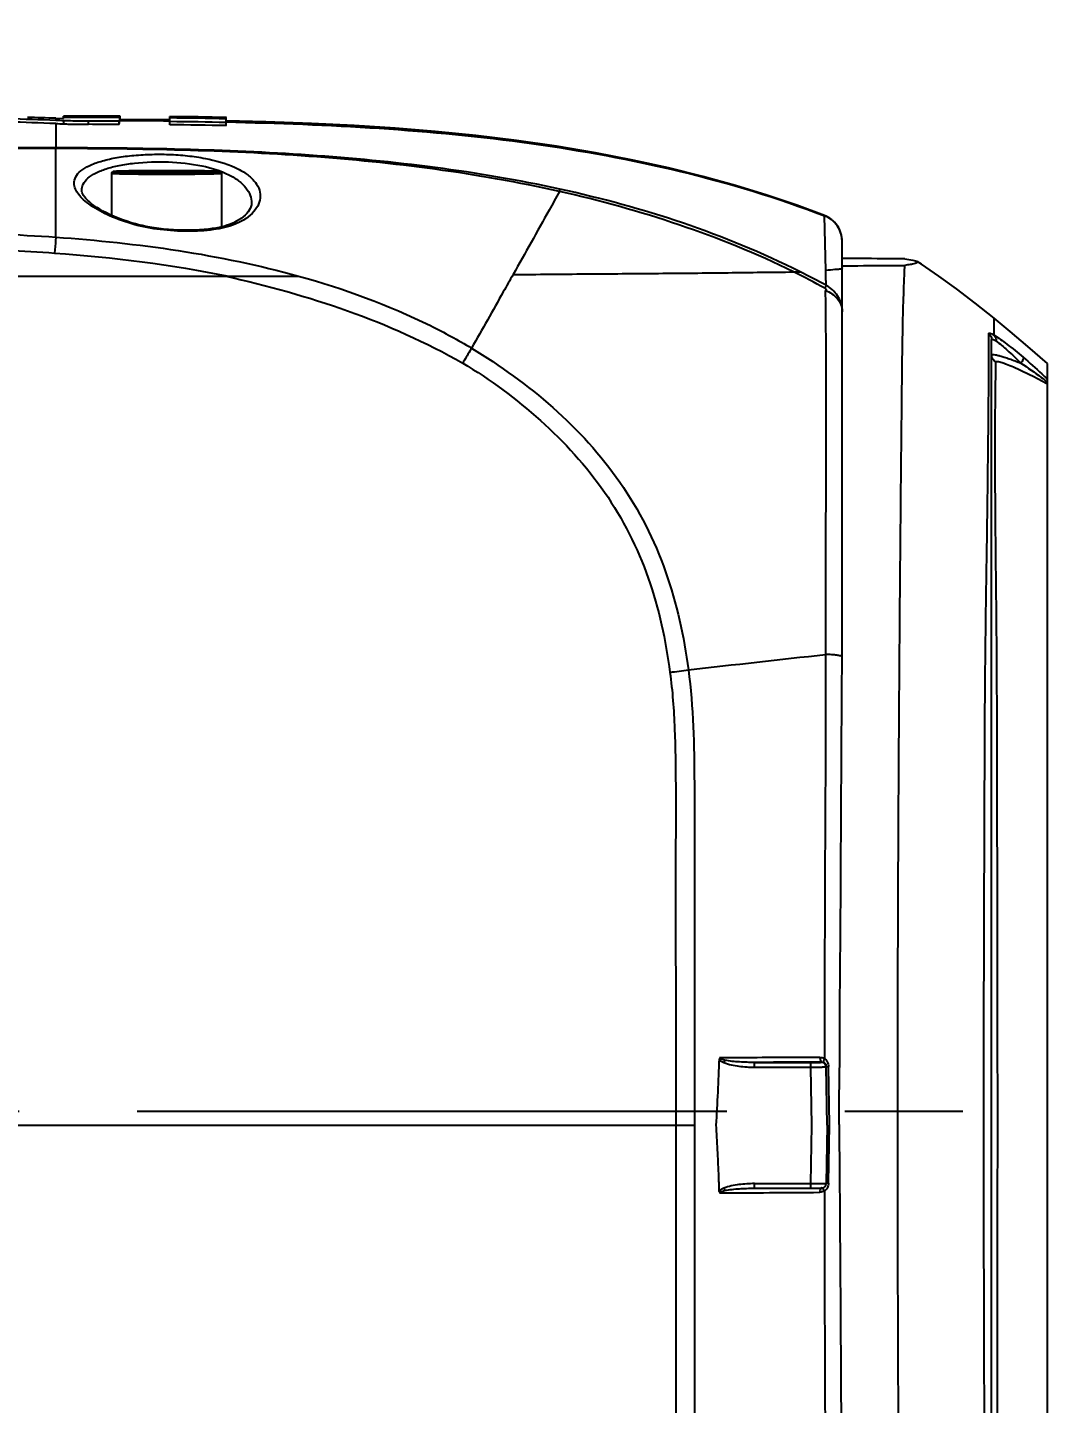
# Model space of a CAD drawing. Header units: millimetres. Extents: x 5828 to 6704, y 123 to 421.
# Drawn here: x 6388.312 to 6391.554, y 188.353 to 192.729 of the extents above; entities that cross this region are included whole.
import ezdxf
from ezdxf import colors
from ezdxf.entities.mleader import LeaderData, LeaderLine
from ezdxf.math import Vec2, Vec3

# ---------------------------------------------------------------- set-up
doc = ezdxf.new("R2010")
doc.units = ezdxf.units.MM
doc.linetypes.add('CENTER', pattern=[0.6, 0.375, -0.075, 0.075, -0.075])
for name, color, linetype in [('中心线', 7, 'Continuous'), ('外形图', 7, 'Continuous'), ('多重引线', 7, 'Continuous'), ('尺寸标注', 7, 'Continuous')]:
    doc.layers.add(name, color=color, linetype=linetype)
doc.styles.get("Standard").update_dxf_attribs({"font": 'msyh.ttc'})
doc.styles.add('微软雅黑', font='msyh.ttc', dxfattribs={"height": 1.5})
doc.dimstyles.new('尺寸标注_1_20比例', dxfattribs={"dimtxt": 1.5, "dimasz": 1.25, "dimexe": 0.5, "dimexo": 0.4, "dimgap": 0.5, "dimtad": 1, "dimdec": 1, "dimlfac": 20, "dimdsep": 46, "dimtxsty": '微软雅黑', "dimcen": 0.09, "dimadec": 0, "dimazin": 0, "dimtp": 0.01, "dimtm": 0.01, "dimtfac": 1, "dimtdec": 1, "dimtofl": 0, "dimtmove": 0, "dimatfit": 3, "dimfxl": 1, "dimtolj": 1, "dimarcsym": 0})

# ---------------------------------------------------------------- blocks, each defined once
blk = doc.blocks.new('*D1156')
at = {"layer": 'Defpoints', "color": 0}
for p in [(6399.0545, 188.5336), (6374.8045, 187.5086), (6374.8045, 176.0125)]:
    blk.add_point(p, dxfattribs=at)
at = {"layer": '尺寸标注', "color": 0, "lineweight": -2}
for p, q in [((6399.0545, 188.1336), (6399.0545, 175.5125)), ((6374.8045, 187.1086), (6374.8045, 175.5125)), ((6397.8045, 176.0125), (6376.0545, 176.0125))]:
    blk.add_line(p, q, dxfattribs=at)
at = {"layer": '尺寸标注', "color": 0}
for points in [[(6376.0545, 176.2209), (6376.0545, 175.8042), (6374.8045, 176.0125)], [(6397.8045, 175.8042), (6397.8045, 176.2209), (6399.0545, 176.0125)]]:
    blk.add_solid(points, dxfattribs=at)
at = {"layer": '尺寸标注', "color": 0, "insert": (6386.9295, 177.2882), "char_height": 1.5, "attachment_point": 5, "style": '微软雅黑'}
blk.add_mtext('\\A1;485', dxfattribs=at)

msp = doc.modelspace()

# ---------------------------------------------------------------- linework, layer by layer
at = {"layer": '中心线', "linetype": 'CENTER', "ltscale": 5}
msp.add_line((6373.6606, 189.2836), (6422.2283, 189.2836), dxfattribs=at)
at = {"layer": '外形图', "linetype": 'ByBlock'}
for p, q in [((6388.402, 192.4409), (6388.402, 192.4338)), ((6388.402, 192.4409), (6388.4263, 192.4402)), ((6388.402, 192.4238), (6388.402, 192.3465)), ((6388.4263, 192.4402), (6388.4263, 192.4474)), ((6388.4276, 192.4228), (6388.4276, 192.4328)), ((6388.5057, 192.4215), (6388.5057, 192.4315)), ((6388.6033, 192.4212), (6388.6033, 192.4312)), ((6388.6058, 192.4371), (6388.6058, 192.4471)), ((6388.7638, 192.4359), (6388.6058, 192.437)), ((6388.7638, 192.4201), (6388.7638, 192.446)), ((6388.9438, 192.4173), (6388.9438, 192.4432)), ((6388.402, 192.3444), (6388.402, 192.3465)), ((6388.402, 192.0627), (6388.402, 192.3444)), ((6388.5795, 192.1318), (6388.5795, 192.2661)), ((6388.68, 192.2718), (6388.7545, 192.2726)), ((6388.68, 192.2703), (6388.68, 192.2718)), ((6388.7545, 192.2696), (6388.68, 192.2703)), ((6388.7545, 192.2726), (6388.7545, 192.2696)), ((6388.7545, 192.2726), (6388.829, 192.2718)), ((6388.829, 192.2703), (6388.7545, 192.2696)), ((6388.829, 192.2718), (6388.829, 192.2703)), ((6388.9295, 192.0955), (6388.9295, 192.2661)), ((6390.8453, 192.1305), (6390.8454, 192.1318)), ((6390.8497, 191.9562), (6390.8453, 192.1305)), ((6390.902, 190.9383), (6390.902, 192.0493)), ((6390.902, 191.8271), (6390.902, 191.8252)), ((6391.3845, 191.7512), (6391.3851, 191.8048)), ((6391.377, 186.8027), (6391.377, 191.7367)), ((6391.5545, 191.606), (6391.5545, 191.6606)), ((6391.5545, 187.2464), (6391.5545, 191.6104)), ((6390.5288, 189.4453), (6390.5256, 189.4378)), ((6390.623, 189.4231), (6390.623, 189.4381)), ((6390.6235, 189.4381), (6390.8013, 189.4381)), ((6390.8013, 189.4381), (6390.8013, 189.4231)), ((6390.8363, 189.4387), (6390.8363, 189.4393)), ((6390.623, 189.4231), (6390.8013, 189.4231)), ((6390.8013, 189.4231), (6390.8045, 189.2378)), ((6390.8513, 189.4248), (6390.8587, 189.425)), ((6390.8545, 189.2387), (6390.8513, 189.4248)), ((6390.8513, 189.424), (6390.8513, 189.4248)), ((6390.8615, 189.2398), (6390.8587, 189.4249)), ((6390.8045, 189.2378), (6390.8013, 189.0526)), ((6390.8545, 189.2387), (6390.8513, 189.0535)), ((6390.8587, 189.0546), (6390.8615, 189.2398)), ((6390.623, 189.0382), (6390.623, 189.0526)), ((6390.623, 189.0526), (6390.8013, 189.0526)), ((6390.8013, 189.0526), (6390.8013, 189.0382)), ((6390.6211, 189.0382), (6390.8013, 189.0382)), ((6390.8013, 189.0382), (6390.8062, 189.0382)), ((6390.8062, 189.0382), (6390.8157, 189.0382)), ((6390.8157, 189.0382), (6390.8228, 189.0383)), ((6390.8228, 189.0383), (6390.8269, 189.0384)), ((6390.8269, 189.0384), (6390.83, 189.0384)), ((6390.83, 189.0384), (6390.8318, 189.0385)), ((6390.8318, 189.0385), (6390.8332, 189.0385)), ((6390.8332, 189.0385), (6390.8344, 189.0386))]:
    msp.add_line(p, q, dxfattribs=at)
for points in [[(6390.8454, 192.1318), (6390.7578, 192.1641), (6390.6623, 192.1964), (6390.5625, 192.2271), (6390.4583, 192.256), (6390.3496, 192.283), (6390.2361, 192.308), (6390.1177, 192.331), (6389.994, 192.3518), (6389.8662, 192.3702), (6389.7367, 192.3858), (6389.6079, 192.3988), (6389.4802, 192.4092), (6389.3502, 192.4177), (6389.2144, 192.4246), (6389.0698, 192.4299), (6388.9438, 192.433)], [(6388.655, 192.1047), (6388.6414, 192.1087), (6388.6271, 192.1133), (6388.6132, 192.1181), (6388.5997, 192.1232), (6388.5867, 192.1286), (6388.5743, 192.1341), (6388.5625, 192.1398), (6388.5514, 192.1456), (6388.5411, 192.1514), (6388.5316, 192.1573), (6388.5229, 192.1632), (6388.5152, 192.169), (6388.5083, 192.1747), (6388.5024, 192.1802), (6388.4974, 192.1854), (6388.4933, 192.1904), (6388.49, 192.1951), (6388.4875, 192.1996), (6388.4857, 192.2037), (6388.4847, 192.2075), (6388.4843, 192.2108)], [(6389.024, 192.1706), (6389.0235, 192.1651), (6389.0221, 192.1594), (6389.0199, 192.1538), (6389.0169, 192.1483), (6389.0131, 192.1428), (6389.0087, 192.1374), (6389.0035, 192.1322), (6388.9976, 192.1271), (6388.9911, 192.1222), (6388.9839, 192.1175), (6388.9761, 192.113), (6388.9676, 192.1087), (6388.9593, 192.105)], [(6388.9593, 192.105), (6388.9536, 192.1027), (6388.9466, 192.1003), (6388.9387, 192.0979), (6388.93, 192.0956), (6388.9205, 192.0935), (6388.9102, 192.0916), (6388.899, 192.0898), (6388.887, 192.0882), (6388.8737, 192.0869), (6388.859, 192.0857), (6388.8432, 192.085), (6388.8266, 192.0846), (6388.8097, 192.0846), (6388.7928, 192.085), (6388.7761, 192.0858), (6388.7597, 192.0869), (6388.7439, 192.0884), (6388.7287, 192.0902), (6388.7143, 192.0922), (6388.7006, 192.0945), (6388.6878, 192.0969), (6388.6758, 192.0995), (6388.6645, 192.1022), (6388.655, 192.1047)], [(6390.902, 192.0493), (6390.9017, 192.056), (6390.901, 192.0627), (6390.8997, 192.0693), (6390.8979, 192.0758), (6390.8957, 192.0821), (6390.893, 192.0883), (6390.8898, 192.0942), (6390.8861, 192.0998), (6390.8821, 192.1052), (6390.8776, 192.1102), (6390.8728, 192.1149), (6390.8677, 192.1192), (6390.8622, 192.1231), (6390.8565, 192.1266), (6390.8505, 192.1296), (6390.8454, 192.1318)], [(6391.3851, 191.8048), (6391.3247, 191.8528), (6391.2656, 191.8978), (6391.2086, 191.939), (6391.1537, 191.9763), (6391.1404, 191.985)], [(6391.5545, 191.6606), (6391.492, 191.7151), (6391.4357, 191.763), (6391.3851, 191.8048)], [(6390.8344, 189.0386), (6390.8349, 189.0386), (6390.8354, 189.0386), (6390.8358, 189.0386), (6390.8362, 189.0387), (6390.8366, 189.0387), (6390.837, 189.0387), (6390.8374, 189.0388), (6390.8378, 189.0388), (6390.8382, 189.0389), (6390.8387, 189.0389), (6390.8392, 189.039), (6390.8399, 189.0392), (6390.8406, 189.0394), (6390.8414, 189.0397), (6390.8422, 189.04), (6390.8431, 189.0404), (6390.844, 189.0409), (6390.8449, 189.0415), (6390.8458, 189.0422), (6390.8467, 189.043), (6390.8476, 189.0439), (6390.8484, 189.0449), (6390.8491, 189.046), (6390.8498, 189.0472), (6390.8503, 189.0485), (6390.8508, 189.0499), (6390.8511, 189.0514), (6390.8512, 189.053), (6390.8513, 189.0535)]]:
    msp.add_lwpolyline(points, dxfattribs=at)
for centre, radius, start, end in [((6387.715, 175.0445), 17.4029, 87.73753, 88.73956), ((6387.7151, 175.0415), 17.3959, 87.73713, 88.73956), ((6387.9321, 175.4029), 17.0445, 88.42034, 88.72383), ((6388.4263, 145.2733), 47.1741, 89.7819, 89.99992), ((6388.4272, 146.6064), 45.8368, 89.77825, 90.00105), ((6388.4488, 153.1805), 39.2511, 89.77438, 89.91695), ((6388.4475, 153.5913), 38.8302, 89.77008, 89.9142), ((6388.506, 167.3022), 25.1308, 89.41218, 89.7753), ((6388.5908, 175.3221), 17.1248, 88.81866, 89.42097), ((6388.5865, 175.0459), 17.3967, 88.82291, 89.41581), ((6388.5908, 175.3042), 17.1268, 88.81875, 89.42099), ((6388.5886, 175.3113), 17.1097, 88.81016, 89.41301), ((6390.8138, 192.0481), 0.0882, 0.0023, 69.0499), ((6389.6245, 189.689), 2.5264, 61.0745, 63.6095), ((6389.5574, 189.5333), 2.7053, 61.4419, 63.4169), ((6374.9677, 191.6357), 15.8853, 0.98756, 1.15636), ((6353.1996, 190.9248), 37.7024, 359.70168, 0.02043), ((6370.6476, 370.3052), 180.7024, 276.279544, 276.418785), ((6389.7064, 195.5832), 4.947, 277.5241, 278.2089), ((6382.8008, 189.7081), 7.7149, 356.50486, 358.0787), ((6390.8363, 189.4237), 0.015, 1.0045, 90.0042), ((6390.8362, 189.4245), 0.015, 1.059, 14.1251), ((6390.3688, 175.5402), 13.6973, 89.73478, 89.98448), ((6389.8029, 329.4016), 140.3803, 270.289184, 270.419615), ((6391.2236, 189.338), 0.7597, 203.2658, 203.8667)]:
    msp.add_arc(centre, radius, start, end, dxfattribs=at)
for points in [[(6388.4276, 192.4328), (6388.4191, 192.4332), (6388.4105, 192.4335), (6388.402, 192.4338)], [(6388.402, 192.4238), (6388.4105, 192.4235), (6388.4191, 192.4232), (6388.4276, 192.4228)], [(6388.3979, 192.0121), (6388.5836, 191.9987), (6388.7691, 191.9758), (6388.9515, 191.9384)], [(6391.3678, 191.7559), (6391.3733, 191.7515), (6391.377, 191.7438), (6391.377, 191.7367)], [(6390.8311, 189.4542), (6390.8359, 189.4542), (6390.8409, 189.453), (6390.8452, 189.4507)], [(6390.8363, 189.4393), (6390.8387, 189.4394), (6390.8412, 189.4388), (6390.8434, 189.4376)], [(6390.3726, 189.2374), (6389.5242, 189.2375), (6388.6758, 189.2377), (6387.8274, 189.2379)], [(6390.8362, 189.0394), (6390.8355, 189.0394), (6390.8349, 189.039), (6390.8345, 189.0386)], [(6390.8452, 189.0287), (6390.8409, 189.0264), (6390.8359, 189.0251), (6390.831, 189.025)]]:
    msp.add_open_spline(points, degree=3, dxfattribs=at)
for points, knots in [([(6388.5057, 192.4315), (6388.4982, 192.4315), (6388.4722, 192.4317), (6388.4462, 192.432), (6388.4276, 192.4328)], [0, 0, 0, 0, 0.284925, 1, 1, 1, 1]), ([(6388.4276, 192.4228), (6388.4329, 192.4226), (6388.4589, 192.4218), (6388.4849, 192.4215), (6388.5057, 192.4215)], [0, 0, 0, 0, 0.202441, 1, 1, 1, 1]), ([(6388.6046, 192.4428), (6388.6045, 192.4421), (6388.6039, 192.4382), (6388.6036, 192.4344), (6388.6033, 192.4312)], [0, 0, 0, 0, 0.191634, 1, 1, 1, 1]), ([(6388.6033, 192.4212), (6388.6034, 192.4224), (6388.6038, 192.4263), (6388.6042, 192.4301), (6388.6046, 192.4328)], [0, 0, 0, 0, 0.308758, 1, 1, 1, 1]), ([(6388.6058, 192.4471), (6388.6054, 192.4469), (6388.6051, 192.4451), (6388.6047, 192.4438), (6388.6046, 192.4428)], [0, 0, 0, 0, 0.304945, 1, 1, 1, 1]), ([(6388.6046, 192.4328), (6388.6047, 192.4338), (6388.6051, 192.4351), (6388.6054, 192.4368), (6388.6058, 192.4371)], [0, 0, 0, 0, 0.68846, 1, 1, 1, 1]), ([(6388.9438, 192.4289), (6389.2679, 192.4221), (6389.7535, 192.3965), (6390.3885, 192.2809), (6390.6961, 192.1876), (6390.8453, 192.1305)], [0, 0, 0, 0, 0.502907, 0.752075, 1, 1, 1, 1]), ([(6388.402, 192.3444), (6388.0612, 192.3449), (6387.3795, 192.3447), (6386.0162, 192.3457), (6384.3124, 192.3477), (6382.2682, 192.3516), (6380.9056, 192.3553), (6380.2244, 192.3573)], [0, 0, 0, 0, 0.125037, 0.250071, 0.500112, 0.750098, 1, 1, 1, 1]), ([(6388.402, 192.3465), (6387.721, 192.3467), (6386.3591, 192.3471), (6383.6361, 192.3509), (6381.594, 192.3561), (6380.2327, 192.3604)], [0, 0, 0, 0, 0.250074, 0.500117, 1, 1, 1, 1]), ([(6390.0044, 192.2153), (6389.7424, 192.2727), (6389.2072, 192.3376), (6388.6704, 192.3464), (6388.402, 192.3465)], [0, 0, 0, 0, 0.499811, 1, 1, 1, 1]), ([(6390.0033, 192.2079), (6389.7417, 192.2667), (6389.2069, 192.3339), (6388.6703, 192.3439), (6388.402, 192.3444)], [0, 0, 0, 0, 0.499824, 1, 1, 1, 1]), ([(6388.4601, 192.2337), (6388.4599, 192.2408), (6388.464, 192.2564), (6388.4819, 192.2758), (6388.5096, 192.2919), (6388.5467, 192.3053), (6388.5921, 192.3157), (6388.6444, 192.3228), (6388.7014, 192.3265), (6388.7607, 192.3264), (6388.8197, 192.3223), (6388.8909, 192.3119), (6388.9547, 192.2945), (6389.0054, 192.2667), (6389.0315, 192.2444), (6389.0479, 192.2196), (6389.0516, 192.2013), (6389.0516, 192.1928)], [0, 0, 0, 0, 0.031305, 0.067684, 0.113999, 0.171934, 0.241067, 0.319658, 0.404932, 0.493497, 0.581685, 0.665975, 0.811758, 0.870626, 0.92018, 0.962203, 1, 1, 1, 1]), ([(6388.4843, 192.2108), (6388.4842, 192.2177), (6388.4878, 192.2329), (6388.5041, 192.2521), (6388.5295, 192.2682), (6388.5634, 192.2814), (6388.605, 192.2918), (6388.671, 192.3016), (6388.7593, 192.3043), (6388.8611, 192.2934), (6388.9371, 192.2708), (6388.983, 192.2433), (6389.0065, 192.2212), (6389.021, 192.1967), (6389.0241, 192.179), (6389.024, 192.1707)], [0, 0, 0, 0, 0.033172, 0.070766, 0.117472, 0.175172, 0.243662, 0.321323, 0.492892, 0.663262, 0.807755, 0.866569, 0.916722, 0.960151, 1, 1, 1, 1]), ([(6388.6502, 192.1029), (6388.6236, 192.1104), (6388.5758, 192.1272), (6388.5225, 192.1552), (6388.4906, 192.1802), (6388.4701, 192.2016), (6388.4603, 192.2214), (6388.4601, 192.2337)], [0, 0, 0, 0, 0.34393, 0.629085, 0.746153, 0.845804, 1, 1, 1, 1]), ([(6388.5795, 192.2661), (6388.5795, 192.2721), (6388.5976, 192.272), (6388.6132, 192.2729), (6388.6452, 192.2734), (6388.6919, 192.2739), (6388.7326, 192.274), (6388.7545, 192.274)], [0, 0, 0, 0, 0.10226, 0.190991, 0.311196, 0.626641, 1, 1, 1, 1]), ([(6388.5795, 192.2661), (6388.5795, 192.2658), (6388.5812, 192.2658), (6388.5832, 192.2653), (6388.5877, 192.2652), (6388.5933, 192.2649), (6388.6007, 192.2646), (6388.6133, 192.2642), (6388.6323, 192.2639), (6388.6585, 192.2635), (6388.6884, 192.2632), (6388.7208, 192.2631), (6388.7431, 192.263), (6388.7545, 192.263)], [0, 0, 0, 0, 0.005107, 0.019597, 0.043486, 0.076566, 0.118528, 0.168971, 0.293288, 0.44475, 0.617541, 0.805025, 1, 1, 1, 1]), ([(6388.7545, 192.274), (6388.7328, 192.274), (6388.6897, 192.2738), (6388.6446, 192.2736), (6388.556, 192.2711), (6388.6446, 192.2685), (6388.6897, 192.2684), (6388.7328, 192.2681), (6388.7545, 192.2681)], [0, 0, 0, 0, 0.191288, 0.353465, 0.5, 0.646535, 0.808712, 1, 1, 1, 1]), ([(6388.7545, 192.274), (6388.7764, 192.274), (6388.8171, 192.2739), (6388.8637, 192.2734), (6388.8958, 192.2729), (6388.9114, 192.272), (6388.9295, 192.2721), (6388.9295, 192.2661)], [0, 0, 0, 0, 0.373375, 0.688828, 0.809031, 0.897758, 1, 1, 1, 1]), ([(6388.7545, 192.2681), (6388.7762, 192.2681), (6388.8193, 192.2684), (6388.8644, 192.2685), (6388.953, 192.2711), (6388.8644, 192.2736), (6388.8193, 192.2738), (6388.7762, 192.274), (6388.7545, 192.274)], [0, 0, 0, 0, 0.191288, 0.353465, 0.5, 0.646535, 0.808712, 1, 1, 1, 1]), ([(6388.7545, 192.263), (6388.7659, 192.263), (6388.7882, 192.2631), (6388.8206, 192.2632), (6388.8505, 192.2635), (6388.8766, 192.2639), (6388.8957, 192.2642), (6388.9083, 192.2646), (6388.9157, 192.2649), (6388.9213, 192.2652), (6388.9258, 192.2653), (6388.9278, 192.2658), (6388.9295, 192.2658), (6388.9295, 192.2661)], [0, 0, 0, 0, 0.194975, 0.382459, 0.55525, 0.706712, 0.831029, 0.881472, 0.923434, 0.956514, 0.980403, 0.994893, 1, 1, 1, 1]), ([(6389.0516, 192.1928), (6389.0515, 192.1844), (6389.0476, 192.1664), (6389.0314, 192.142), (6389.0056, 192.1201), (6388.9841, 192.1089), (6388.9721, 192.1038)], [0, 0, 0, 0, 0.201266, 0.425428, 0.68855, 1, 1, 1, 1]), ([(6390.0033, 192.2079), (6389.9921, 192.1881), (6389.943, 192.1), (6389.8941, 192.0118), (6389.8555, 191.9438)], [0, 0, 0, 0, 0.225122, 1, 1, 1, 1]), ([(6390.0033, 192.2079), (6390.0034, 192.2087), (6390.0039, 192.2112), (6390.0043, 192.2136), (6390.0044, 192.2153)], [0, 0, 0, 0, 0.345018, 1, 1, 1, 1]), ([(6390.7473, 191.9522), (6390.6296, 192.0105), (6390.3851, 192.109), (6390.1314, 192.179), (6390.0033, 192.2079)], [0, 0, 0, 0, 0.49991, 1, 1, 1, 1]), ([(6390.768, 191.9526), (6390.6474, 192.013), (6390.397, 192.1158), (6390.1361, 192.1864), (6390.0044, 192.2153)], [0, 0, 0, 0, 0.499939, 1, 1, 1, 1]), ([(6388.6502, 192.1029), (6388.6506, 192.1033), (6388.6519, 192.1043), (6388.6538, 192.105), (6388.655, 192.1047)], [0, 0, 0, 0, 0.313461, 1, 1, 1, 1]), ([(6388.9721, 192.1038), (6388.9503, 192.0945), (6388.8995, 192.0841), (6388.8195, 192.0798), (6388.7346, 192.0849), (6388.6777, 192.0951), (6388.6502, 192.1029)], [0, 0, 0, 0, 0.218426, 0.470659, 0.737063, 1, 1, 1, 1]), ([(6388.9721, 192.1038), (6388.9711, 192.1044), (6388.9671, 192.1061), (6388.9622, 192.1062), (6388.9593, 192.105)], [0, 0, 0, 0, 0.274796, 1, 1, 1, 1]), ([(6382.55, 192.0822), (6383.0376, 192.0818), (6383.769, 192.0813), (6384.7442, 192.0808), (6385.4757, 192.0804), (6386.2073, 192.0801), (6386.817, 192.0798), (6387.3048, 192.0798), (6387.6707, 192.0793), (6388.0365, 192.0805), (6388.2804, 192.0713), (6388.402, 192.0627)], [0, 0, 0, 0, 0.249928, 0.374917, 0.499919, 0.624932, 0.749952, 0.812465, 0.874979, 0.937492, 1, 1, 1, 1]), ([(6388.402, 192.0627), (6388.4017, 192.0597), (6388.4003, 192.0428), (6388.399, 192.026), (6388.3979, 192.0121)], [0, 0, 0, 0, 0.177117, 1, 1, 1, 1]), ([(6388.402, 192.0627), (6388.5321, 192.0533), (6388.7918, 192.0265), (6389.0479, 191.9735), (6389.1736, 191.9388)], [0, 0, 0, 0, 0.500087, 1, 1, 1, 1]), ([(6378.7275, 192.0354), (6379.13, 192.0348), (6379.9351, 192.0338), (6381.1431, 192.0326), (6382.3516, 192.0316), (6383.5605, 192.0308), (6384.5681, 192.0303), (6385.3744, 192.0299), (6385.9791, 192.0296), (6386.5839, 192.0293), (6387.0879, 192.0293), (6387.4911, 192.0289), (6387.7935, 192.0295), (6388.0959, 192.0284), (6388.2974, 192.0197), (6388.3979, 192.0121)], [0, 0, 0, 0, 0.124847, 0.249763, 0.374733, 0.499743, 0.624783, 0.687311, 0.749844, 0.81238, 0.87492, 0.90619, 0.937461, 0.968732, 1, 1, 1, 1]), ([(6376.4954, 191.9832), (6376.4953, 191.9822), (6376.5001, 191.9806), (6376.5069, 191.9792), (6376.5205, 191.9773), (6376.5382, 191.9756), (6376.5614, 191.9738), (6376.5895, 191.972), (6376.6226, 191.9703), (6376.6764, 191.9678), (6376.7555, 191.9649), (6376.864, 191.9618), (6376.9898, 191.9588), (6377.1318, 191.9561), (6377.2885, 191.9535), (6377.5227, 191.9504), (6377.8403, 191.9475), (6378.2427, 191.9452), (6378.6628, 191.9446), (6379.0896, 191.9441), (6379.5174, 191.9436), (6379.9452, 191.9432), (6380.5159, 191.9426), (6381.2294, 191.942), (6382.0858, 191.9413), (6382.9424, 191.9407), (6383.7992, 191.9402), (6384.6561, 191.9397), (6385.7988, 191.9392), (6387.2274, 191.9388), (6388.3703, 191.9385), (6388.9418, 191.9384)], [0, 0, 0, 0, 0.000253, 0.000894, 0.001943, 0.0034, 0.005262, 0.007526, 0.010188, 0.013245, 0.020515, 0.029263, 0.039404, 0.050843, 0.063475, 0.077179, 0.107283, 0.140025, 0.174164, 0.208522, 0.242888, 0.277262, 0.311642, 0.380421, 0.44922, 0.518036, 0.586865, 0.655705, 0.724554, 0.86227, 1, 1, 1, 1]), ([(6391.1009, 191.9936), (6391.0842, 191.9937), (6391.0178, 191.9941), (6390.9515, 191.9945), (6390.9019, 191.9949)], [0, 0, 0, 0, 0.252897, 1, 1, 1, 1]), ([(6390.9019, 191.9715), (6390.9183, 191.9717), (6390.9846, 191.9721), (6391.051, 191.9725), (6391.1009, 191.9728)], [0, 0, 0, 0, 0.246816, 1, 1, 1, 1]), ([(6391.0784, 189.2403), (6391.0784, 189.5647), (6391.0798, 190.05), (6391.0839, 190.6917), (6391.0874, 191.1436), (6391.0912, 191.5175), (6391.0938, 191.7685), (6391.0979, 191.9031), (6391.1002, 191.9546), (6391.1009, 191.9728)], [0, 0, 0, 0, 0.356089, 0.532782, 0.70454, 0.852163, 0.943349, 0.980006, 1, 1, 1, 1]), ([(6391.1009, 191.9936), (6391.1095, 191.9924), (6391.121, 191.9907), (6391.1341, 191.9876), (6391.1388, 191.986), (6391.1404, 191.985)], [0, 0, 0, 0, 0.638197, 0.859538, 1, 1, 1, 1]), ([(6391.1404, 191.985), (6391.1409, 191.9848), (6391.142, 191.9842), (6391.1415, 191.982), (6391.1395, 191.9807), (6391.1368, 191.9798), (6391.1323, 191.9785), (6391.1259, 191.9769), (6391.1148, 191.9749), (6391.1065, 191.9738), (6391.1009, 191.9728)], [0, 0, 0, 0, 0.037623, 0.064307, 0.128632, 0.190548, 0.252592, 0.439603, 0.626389, 1, 1, 1, 1]), ([(6388.9418, 191.9384), (6389.0728, 191.9092), (6389.3321, 191.8382), (6389.5788, 191.7287), (6389.6953, 191.6624)], [0, 0, 0, 0, 0.500159, 1, 1, 1, 1]), ([(6388.9425, 191.9383), (6388.9814, 191.9388), (6389.0584, 191.9378), (6389.1354, 191.9391), (6389.1736, 191.9388)], [0, 0, 0, 0, 0.504864, 1, 1, 1, 1]), ([(6389.1736, 191.9388), (6389.3173, 191.8991), (6389.5059, 191.8304), (6389.6808, 191.7354), (6389.7235, 191.7098)], [0, 0, 0, 0, 0.749784, 1, 1, 1, 1]), ([(6389.8555, 191.9438), (6389.8451, 191.9254), (6389.8012, 191.8474), (6389.7573, 191.7693), (6389.7235, 191.7098)], [0, 0, 0, 0, 0.236628, 1, 1, 1, 1]), ([(6389.8555, 191.9438), (6389.8941, 191.9438), (6389.9714, 191.9449), (6390.1255, 191.9459), (6390.3149, 191.9475), (6390.5007, 191.9491), (6390.6439, 191.951), (6390.7133, 191.9516), (6390.7475, 191.9522)], [0, 0, 0, 0, 0.129769, 0.259951, 0.518594, 0.766625, 0.884986, 1, 1, 1, 1]), ([(6390.7474, 191.9522), (6390.7495, 191.9522), (6390.7564, 191.9522), (6390.7632, 191.9526), (6390.7679, 191.9526)], [0, 0, 0, 0, 0.305406, 1, 1, 1, 1]), ([(6390.902, 191.9654), (6390.902, 191.9644), (6390.8991, 191.9617), (6390.8912, 191.9599), (6390.874, 191.9592), (6390.8594, 191.9579), (6390.8497, 191.9562)], [0, 0, 0, 0, 0.055624, 0.182828, 0.457241, 1, 1, 1, 1]), ([(6390.8506, 191.9095), (6390.8504, 191.9089), (6390.8492, 191.9058), (6390.8477, 191.9028), (6390.8464, 191.9003)], [0, 0, 0, 0, 0.167201, 1, 1, 1, 1]), ([(6390.8481, 191.893), (6390.8485, 191.8927), (6390.8496, 191.893), (6390.8512, 191.8926), (6390.8519, 191.8941), (6390.8509, 191.8958), (6390.8495, 191.8981), (6390.8476, 191.8997), (6390.8465, 191.9003)], [0, 0, 0, 0, 0.130102, 0.247246, 0.330684, 0.440338, 0.698679, 1, 1, 1, 1]), ([(6390.8481, 191.893), (6390.8488, 191.8173), (6390.8509, 191.5977), (6390.849, 191.2119), (6390.8489, 190.9017), (6390.8492, 190.7356)], [0, 0, 0, 0, 0.196126, 0.569241, 1, 1, 1, 1]), ([(6390.8481, 191.8928), (6390.8628, 191.8877), (6390.8894, 191.8711), (6390.9015, 191.8412), (6390.902, 191.8271)], [0, 0, 0, 0, 0.523942, 1, 1, 1, 1]), ([(6390.9018, 191.83), (6390.9014, 191.8381), (6390.8989, 191.8544), (6390.8877, 191.8767), (6390.8715, 191.8956), (6390.858, 191.9058), (6390.8505, 191.9093)], [0, 0, 0, 0, 0.247305, 0.493828, 0.748052, 1, 1, 1, 1]), ([(6391.3678, 186.8546), (6391.3677, 186.9799), (6391.365, 187.2153), (6391.3603, 187.5125), (6391.357, 187.7485), (6391.3555, 187.9392), (6391.3549, 188.1331), (6391.3538, 188.3938), (6391.3528, 188.7211), (6391.3518, 189.1153), (6391.3523, 189.5104), (6391.3531, 189.9051), (6391.3548, 190.2981), (6391.3558, 190.6828), (6391.3616, 191.0405), (6391.3656, 191.3402), (6391.368, 191.5723), (6391.3679, 191.7002), (6391.3678, 191.7559)], [0, 0, 0, 0, 0.076656, 0.14409, 0.181923, 0.221136, 0.260802, 0.300617, 0.380691, 0.461139, 0.541891, 0.622485, 0.702756, 0.782397, 0.857959, 0.921712, 0.965872, 1, 1, 1, 1]), ([(6391.3678, 191.7559), (6391.3677, 191.7566), (6391.3691, 191.7582), (6391.373, 191.7568), (6391.3781, 191.7549), (6391.3822, 191.7526), (6391.3845, 191.7512)], [0, 0, 0, 0, 0.098722, 0.269388, 0.570358, 1, 1, 1, 1]), ([(6389.7235, 191.7098), (6389.7215, 191.7064), (6389.7122, 191.6905), (6389.7028, 191.6748), (6389.6953, 191.6624)], [0, 0, 0, 0, 0.214564, 1, 1, 1, 1]), ([(6389.7235, 191.7098), (6389.8144, 191.6541), (6389.9886, 191.5293), (6390.2073, 191.2917), (6390.3531, 191.0027), (6390.3992, 190.7927), (6390.4127, 190.687)], [0, 0, 0, 0, 0.250177, 0.500064, 0.749887, 1, 1, 1, 1]), ([(6391.377, 191.7367), (6391.377, 191.7373), (6391.3778, 191.7386), (6391.3803, 191.7381), (6391.3847, 191.7364), (6391.3884, 191.7339), (6391.3912, 191.7321)], [0, 0, 0, 0, 0.106978, 0.220242, 0.405105, 1, 1, 1, 1]), ([(6391.3845, 191.7512), (6391.3987, 191.7426), (6391.43, 191.7194), (6391.4602, 191.6951), (6391.4773, 191.6807)], [0, 0, 0, 0, 0.426074, 1, 1, 1, 1]), ([(6391.3846, 191.7511), (6391.3883, 191.7477), (6391.3914, 191.7407), (6391.3914, 191.7339), (6391.3912, 191.7321)], [0, 0, 0, 0, 0.736078, 1, 1, 1, 1]), ([(6391.3912, 191.7321), (6391.4036, 191.7234), (6391.4303, 191.7002), (6391.4559, 191.6761), (6391.4702, 191.6621)], [0, 0, 0, 0, 0.430751, 1, 1, 1, 1]), ([(6391.377, 191.6877), (6391.377, 191.69), (6391.3854, 191.6895), (6391.3926, 191.688), (6391.4044, 191.6851), (6391.4179, 191.6809), (6391.4404, 191.6734), (6391.4579, 191.6668), (6391.4702, 191.6621)], [0, 0, 0, 0, 0.071263, 0.157057, 0.275633, 0.423646, 0.596823, 1, 1, 1, 1]), ([(6391.3906, 191.6657), (6391.3866, 191.6677), (6391.3795, 191.6741), (6391.377, 191.6832), (6391.377, 191.6877)], [0, 0, 0, 0, 0.500945, 1, 1, 1, 1]), ([(6391.3965, 189.2417), (6391.3965, 189.3106), (6391.3958, 189.4481), (6391.396, 189.7227), (6391.3955, 189.9968), (6391.3946, 190.2703), (6391.3943, 190.474), (6391.394, 190.675), (6391.3923, 190.8698), (6391.3901, 191.0527), (6391.3886, 191.2539), (6391.3878, 191.4354), (6391.3893, 191.5821), (6391.3904, 191.6449), (6391.3906, 191.6657)], [0, 0, 0, 0, 0.085196, 0.170212, 0.339857, 0.424433, 0.508639, 0.592028, 0.673242, 0.749686, 0.818387, 0.922307, 0.97431, 1, 1, 1, 1]), ([(6391.3906, 191.6657), (6391.3906, 191.6671), (6391.3952, 191.6679), (6391.3997, 191.6668), (6391.4066, 191.6652), (6391.4146, 191.6625), (6391.4282, 191.6575), (6391.457, 191.6455), (6391.5008, 191.6248), (6391.5365, 191.6061), (6391.5545, 191.596)], [0, 0, 0, 0, 0.024133, 0.051116, 0.088889, 0.136755, 0.193684, 0.329705, 0.656088, 1, 1, 1, 1]), ([(6391.4773, 191.6807), (6391.4786, 191.6787), (6391.476, 191.671), (6391.4728, 191.6657), (6391.4702, 191.6621)], [0, 0, 0, 0, 0.354868, 1, 1, 1, 1]), ([(6391.4773, 191.6807), (6391.4975, 191.6637), (6391.5235, 191.6405), (6391.5485, 191.6163), (6391.5545, 191.6104)], [0, 0, 0, 0, 0.758392, 1, 1, 1, 1]), ([(6389.6953, 191.6624), (6389.7828, 191.6093), (6389.9486, 191.4875), (6390.1581, 191.2595), (6390.2978, 190.9818), (6390.3406, 190.7802), (6390.3542, 190.6787)], [0, 0, 0, 0, 0.250169, 0.500107, 0.749894, 1, 1, 1, 1]), ([(6391.4702, 191.6621), (6391.492, 191.6475), (6391.5203, 191.6274), (6391.5479, 191.6064), (6391.5545, 191.6012)], [0, 0, 0, 0, 0.758035, 1, 1, 1, 1]), ([(6390.8492, 190.7356), (6390.8495, 190.5216), (6390.8466, 190.0934), (6390.8456, 189.6651), (6390.8452, 189.4507)], [0, 0, 0, 0, 0.49945, 1, 1, 1, 1]), ([(6390.9015, 190.7285), (6390.9001, 190.7299), (6390.8942, 190.7313), (6390.8835, 190.7333), (6390.8677, 190.7347), (6390.8558, 190.7354), (6390.8492, 190.7357)], [0, 0, 0, 0, 0.110759, 0.322366, 0.624831, 1, 1, 1, 1]), ([(6390.8922, 189.2409), (6390.8915, 189.3031), (6390.8941, 189.3963), (6390.8942, 189.5206), (6390.8944, 189.6448), (6390.8962, 189.8001), (6390.8974, 189.9862), (6390.8982, 190.1723), (6390.8997, 190.4197), (6390.9008, 190.6051), (6390.9015, 190.7285)], [0, 0, 0, 0, 0.12532, 0.18799, 0.250654, 0.375873, 0.501028, 0.626109, 0.751012, 1, 1, 1, 1]), ([(6390.3542, 190.6787), (6390.3623, 190.6192), (6390.3709, 190.4992), (6390.3729, 190.3189), (6390.3723, 190.1387), (6390.3722, 189.8983), (6390.3726, 189.5979), (6390.3725, 189.3576), (6390.3726, 189.2374)], [0, 0, 0, 0, 0.124969, 0.249973, 0.374983, 0.499993, 0.750005, 1, 1, 1, 1]), ([(6390.4127, 190.687), (6390.4285, 190.5673), (6390.4325, 190.3854), (6390.4319, 190.1439), (6390.4317, 189.9022), (6390.4323, 189.6001), (6390.4323, 189.3584), (6390.4323, 189.2375)], [0, 0, 0, 0, 0.249875, 0.374898, 0.499924, 0.74997, 1, 1, 1, 1]), ([(6390.5114, 189.4495), (6390.5105, 189.4481), (6390.5125, 189.4441), (6390.5169, 189.4423), (6390.5214, 189.4401), (6390.5242, 189.4383), (6390.5257, 189.4378)], [0, 0, 0, 0, 0.247968, 0.498154, 0.75047, 1, 1, 1, 1]), ([(6390.8311, 189.4542), (6390.8048, 189.454), (6390.6983, 189.4535), (6390.5917, 189.453), (6390.5115, 189.4527)], [0, 0, 0, 0, 0.246627, 1, 1, 1, 1]), ([(6390.5288, 189.4452), (6390.5258, 189.4459), (6390.5203, 189.4474), (6390.5133, 189.4499), (6390.5122, 189.4527)], [0, 0, 0, 0, 0.501842, 1, 1, 1, 1]), ([(6390.5257, 189.4378), (6390.5333, 189.4346), (6390.5493, 189.4301), (6390.5817, 189.4246), (6390.6065, 189.4231), (6390.623, 189.4231)], [0, 0, 0, 0, 0.249867, 0.499971, 1, 1, 1, 1]), ([(6390.623, 189.4381), (6390.6072, 189.4381), (6390.5758, 189.4391), (6390.5442, 189.4419), (6390.5288, 189.4453)], [0, 0, 0, 0, 0.499885, 1, 1, 1, 1]), ([(6390.8363, 189.4393), (6390.8187, 189.4392), (6390.7478, 189.4388), (6390.6769, 189.4384), (6390.6235, 189.4381)], [0, 0, 0, 0, 0.247677, 1, 1, 1, 1]), ([(6390.8013, 189.4381), (6390.8057, 189.4381), (6390.8122, 189.4381), (6390.8204, 189.4382), (6390.8257, 189.4382), (6390.8299, 189.4384), (6390.8334, 189.4383), (6390.8348, 189.4388), (6390.8363, 189.4385), (6390.8363, 189.4387)], [0, 0, 0, 0, 0.382506, 0.555316, 0.7068, 0.831124, 0.923538, 0.980485, 1, 1, 1, 1]), ([(6390.831, 189.4542), (6390.8311, 189.4507), (6390.8314, 189.4459), (6390.8343, 189.4394), (6390.8363, 189.4393)], [0, 0, 0, 0, 0.647531, 1, 1, 1, 1]), ([(6390.8452, 189.4507), (6390.8439, 189.448), (6390.8424, 189.4443), (6390.8421, 189.4384), (6390.8434, 189.4376)], [0, 0, 0, 0, 0.657825, 1, 1, 1, 1]), ([(6390.8434, 189.4376), (6390.846, 189.4362), (6390.8491, 189.4331), (6390.8505, 189.4293), (6390.8508, 189.4282)], [0, 0, 0, 0, 0.728403, 1, 1, 1, 1]), ([(6390.8452, 189.4507), (6390.8494, 189.4481), (6390.8563, 189.4401), (6390.8586, 189.43), (6390.8587, 189.4249)], [0, 0, 0, 0, 0.491313, 1, 1, 1, 1]), ([(6390.8013, 189.4231), (6390.8076, 189.4231), (6390.8169, 189.4232), (6390.8287, 189.4233), (6390.8362, 189.4235), (6390.8423, 189.4236), (6390.8465, 189.4237), (6390.8489, 189.4238), (6390.8502, 189.4238), (6390.8508, 189.424), (6390.8513, 189.4239), (6390.8513, 189.424)], [0, 0, 0, 0, 0.382541, 0.555371, 0.706866, 0.831207, 0.923621, 0.956697, 0.980572, 0.995026, 1, 1, 1, 1]), ([(6390.3726, 189.2374), (6390.3726, 189.1291), (6390.3725, 188.9125), (6390.373, 188.5875), (6390.3738, 188.2627), (6390.3716, 188.046), (6390.3664, 187.9379)], [0, 0, 0, 0, 0.250065, 0.500095, 0.750082, 1, 1, 1, 1]), ([(6390.4323, 189.2375), (6390.432, 189.1292), (6390.4321, 188.9126), (6390.4321, 188.5876), (6390.4321, 188.3169), (6390.4318, 188.1004), (6390.4293, 187.9921), (6390.4264, 187.9381)], [0, 0, 0, 0, 0.250079, 0.500112, 0.750092, 0.875058, 1, 1, 1, 1]), ([(6390.5117, 189.0267), (6390.5111, 189.0246), (6390.5112, 189.0352), (6390.5108, 189.0409), (6390.5104, 189.0534), (6390.5099, 189.0662), (6390.5092, 189.0839), (6390.5083, 189.1059), (6390.5071, 189.1323), (6390.5058, 189.1587), (6390.5039, 189.1939), (6390.5024, 189.2202), (6390.5013, 189.2378)], [0, 0, 0, 0, 0.030747, 0.062449, 0.124999, 0.187508, 0.250005, 0.375003, 0.500002, 0.625002, 0.750001, 1, 1, 1, 1]), ([(6390.8922, 189.2409), (6390.8921, 189.2138), (6390.8927, 189.1595), (6390.8936, 189.0781), (6390.8939, 188.9967), (6390.8946, 188.8882), (6390.8958, 188.7527), (6390.8971, 188.5362), (6390.8984, 188.266), (6390.8998, 188.0501), (6390.9004, 187.9423)], [0, 0, 0, 0, 0.062727, 0.125411, 0.188105, 0.250769, 0.375989, 0.501126, 0.751014, 1, 1, 1, 1]), ([(6391.0967, 186.6569), (6391.0953, 186.6963), (6391.0929, 186.8163), (6391.0904, 187.0444), (6391.0874, 187.3555), (6391.0835, 187.84), (6391.0796, 188.473), (6391.0784, 188.9837), (6391.0784, 189.2403)], [0, 0, 0, 0, 0.045801, 0.139399, 0.264904, 0.407037, 0.701988, 1, 1, 1, 1]), ([(6391.3897, 186.9422), (6391.3889, 186.9553), (6391.3882, 186.9912), (6391.3879, 187.0583), (6391.3883, 187.1507), (6391.3893, 187.314), (6391.3909, 187.4991), (6391.3931, 187.7011), (6391.3943, 187.9231), (6391.3949, 188.2068), (6391.3959, 188.55), (6391.3957, 188.8374), (6391.3959, 189.0681), (6391.3965, 189.1838), (6391.3965, 189.2417)], [0, 0, 0, 0, 0.017211, 0.046794, 0.087597, 0.137726, 0.259848, 0.329005, 0.401248, 0.549512, 0.699029, 0.849075, 0.924402, 1, 1, 1, 1]), ([(6390.623, 189.0526), (6390.6065, 189.0526), (6390.5818, 189.0512), (6390.5493, 189.0456), (6390.5333, 189.0412), (6390.5257, 189.038)], [0, 0, 0, 0, 0.500037, 0.750141, 1, 1, 1, 1]), ([(6390.8013, 189.0526), (6390.8076, 189.0526), (6390.8169, 189.0526), (6390.8287, 189.0527), (6390.8362, 189.0527), (6390.8422, 189.053), (6390.8471, 189.0529), (6390.8493, 189.0535), (6390.8513, 189.0532), (6390.8513, 189.0535)], [0, 0, 0, 0, 0.38233, 0.555069, 0.706495, 0.830799, 0.923223, 0.980262, 1, 1, 1, 1]), ([(6390.8452, 189.0287), (6390.8442, 189.0309), (6390.8428, 189.0345), (6390.8421, 189.0387), (6390.8425, 189.0402)], [0, 0, 0, 0, 0.607601, 1, 1, 1, 1]), ([(6390.8587, 189.0546), (6390.8586, 189.0496), (6390.8563, 189.0394), (6390.8494, 189.0314), (6390.8452, 189.0287)], [0, 0, 0, 0, 0.507743, 1, 1, 1, 1]), ([(6390.8587, 189.0546), (6390.8576, 189.0546), (6390.8559, 189.0546), (6390.8535, 189.0546), (6390.8522, 189.0544), (6390.8513, 189.0545), (6390.8513, 189.0543)], [0, 0, 0, 0, 0.407659, 0.722348, 0.923812, 1, 1, 1, 1]), ([(6390.5257, 189.038), (6390.5243, 189.0375), (6390.5214, 189.0359), (6390.5164, 189.0333), (6390.5109, 189.0296), (6390.5117, 189.0267)], [0, 0, 0, 0, 0.254685, 0.510374, 1, 1, 1, 1]), ([(6390.5119, 189.0229), (6390.5133, 189.0257), (6390.52, 189.0283), (6390.5257, 189.0299), (6390.5288, 189.0306)], [0, 0, 0, 0, 0.499766, 1, 1, 1, 1]), ([(6390.5288, 189.0306), (6390.5439, 189.034), (6390.5748, 189.0368), (6390.6057, 189.0381), (6390.6211, 189.0382)], [0, 0, 0, 0, 0.500207, 1, 1, 1, 1]), ([(6390.8345, 189.0386), (6390.8328, 189.0369), (6390.8315, 189.032), (6390.831, 189.0274), (6390.831, 189.025)], [0, 0, 0, 0, 0.497417, 1, 1, 1, 1]), ([(6390.8452, 189.0287), (6390.8456, 188.8472), (6390.8461, 188.4847), (6390.8484, 188.1221), (6390.8481, 187.9411)], [0, 0, 0, 0, 0.500695, 1, 1, 1, 1])]:
    msp.add_open_spline(points, degree=3, knots=knots, dxfattribs=at)

# ---------------------------------------------------------------- dimensions: what is measured, and where the dimension line sits
at = {"layer": '尺寸标注'}
dim = msp.add_linear_dim(base=(6374.8045, 176.0125), p1=(6399.0545, 188.5336), p2=(6374.8045, 187.5086), dimstyle='尺寸标注_1_20比例', dxfattribs=at)
dim.commit()
dim.dimension.update_dxf_attribs({"geometry": '*D1156', "text_midpoint": (6386.9295, 177.2882)})

# ---------------------------------------------------------------- leaders
at = {"layer": '多重引线'}
ml = msp.add_multileader_mtext('Standard', dxfattribs=at)
ml.set_content('{\\fAlibaba PuHuiTi 3.0 65 Medium|b0|i0|c134|p18;2×M4 depth8}')
ml.set_leader_properties(linetype='ByLayer')
ml.build(insert=Vec2(0, 0))
ml.multileader.update_dxf_attribs({"text_left_attachment_type": 5, "text_right_attachment_type": 5, "dogleg_length": 2, "arrow_head_size": 1.25})
ctx = ml.context
ctx.base_point, ctx.char_height, ctx.arrow_head_size, ctx.landing_gap_size, ctx.plane_origin = Vec3(6379.3119, 199.9657), 1.5, 1.25, 0.5, Vec3(6398.1848, 190.4751)
ctx.left_attachment, ctx.right_attachment, ctx.text_align_type = 5, 5, 2
notes = []
notes.append((ctx, [(0, (1, 1, 0), (6395.5676, 199.9657), (-1, 0), 2, [(0, [(6399.0545, 190.0336)], 0, [])])]))
ctx.mtext.insert, ctx.mtext.alignment, ctx.mtext.flow_direction = Vec3(6393.0676, 202.0407), 3, 5
for ctx, leaders in notes:
    for number, flags, end, landing, length, lines in leaders:
        leader = LeaderData()
        leader.index, (leader.has_last_leader_line, leader.has_dogleg_vector, leader.attachment_direction) = number, flags
        leader.last_leader_point, leader.dogleg_vector, leader.dogleg_length = Vec3(end), Vec3(landing), length
        for number, points, colour, breaks in lines:
            line = LeaderLine()
            line.index, line.vertices, line.color, line.breaks = number, Vec3.list(points), colors.encode_raw_color(colour), breaks
            leader.lines.append(line)
        ctx.leaders.append(leader)

doc.saveas('drawing.dxf')
